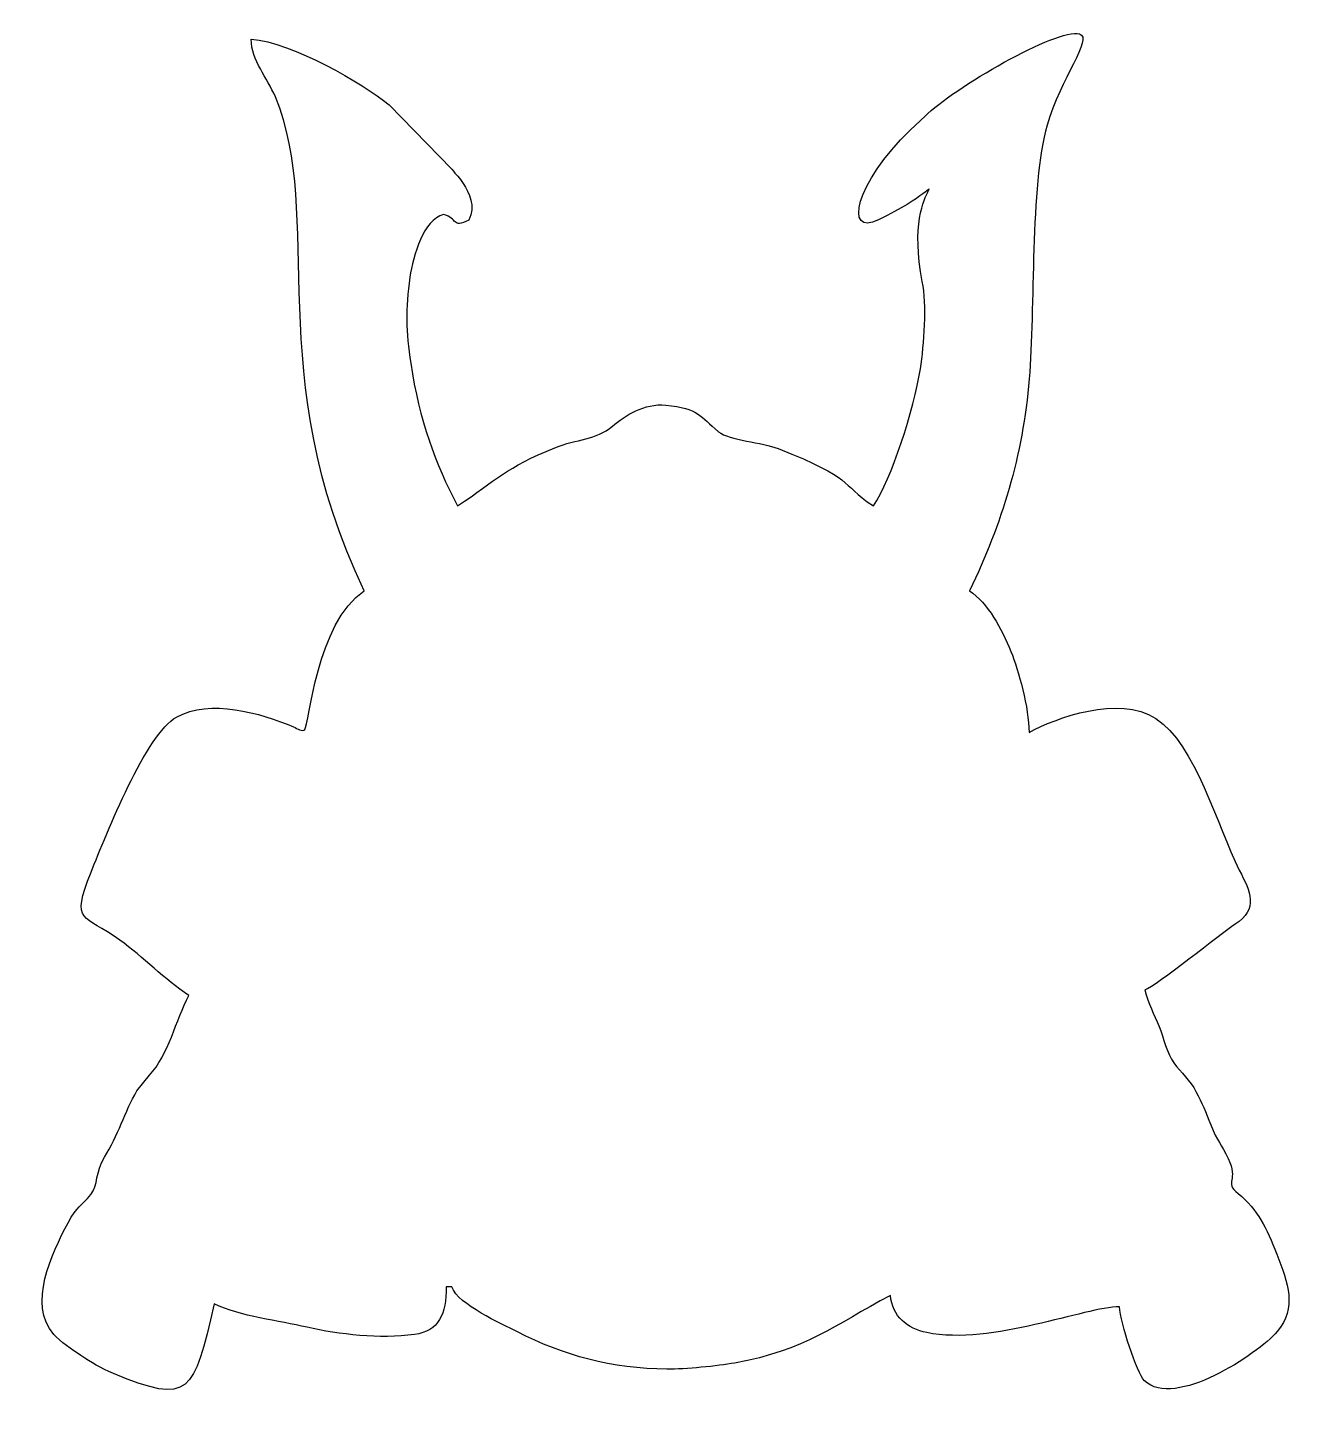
# Model space of a CAD drawing. Header units: centimetres. Extents: x -8 to 73.2, y -6.9 to 11.1.
# Drawn here: x -7.95 to 7.88, y -6.92 to 10.3 of the extents above.
import ezdxf

# ---------------------------------------------------------------- set-up
doc = ezdxf.new("R2010")
doc.units = ezdxf.units.CM
doc.header["$MEASUREMENT"] = 0
doc.layers.add('layer 1', color=7, linetype='Continuous')

msp = doc.modelspace()

# ---------------------------------------------------------------- linework, layer by layer
at = {"layer": 'layer 1'}
msp.add_open_spline([(3.20519, 7.13547), (3.26251, 6.84749), (3.22905, 6.34894), (3.18088, 6.04608), (3.09908, 5.53191), (2.8213, 4.6758), (2.59542, 4.33848), (2.14883, 4.63753), (2.39047, 4.66365), (1.4066, 5.05466), (1.21327, 5.1315), (0.79285, 5.15582), (0.6633, 5.26386), (0.43136, 5.4573), (0.41764, 5.55368), (0.00615, 5.59533), (-0.26127, 5.62241), (-0.50456, 5.46435), (-0.65772, 5.33384), (-0.86426, 5.15783), (-1.10221, 5.17584), (-1.37651, 5.06486), (-1.99452, 4.81482), (-2.10047, 4.66657), (-2.59042, 4.33848), (-2.8709, 4.86857), (-3.06515, 5.39949), (-3.17526, 6.11724), (-3.23651, 6.51646), (-3.24383, 6.78904), (-3.18515, 7.19099), (-3.1453, 7.46393), (-3.01344, 7.90624), (-2.7668, 7.97209), (-2.58089, 7.92245), (-2.66798, 7.79661), (-2.4493, 7.90154), (-2.36609, 8.07496), (-2.44254, 8.239), (-2.52045, 8.35956), (-2.5666, 8.43097), (-2.6074, 8.46606), (-2.66132, 8.53619), (-2.66132, 8.53619), (-3.44503, 9.33998), (-3.44503, 9.33998), (-3.77089, 9.60859), (-4.64821, 10.11625), (-5.16569, 10.15932), (-5.15963, 9.88732), (-4.96443, 9.68055), (-4.86304, 9.43892), (-4.23886, 7.95147), (-5.04469, 5.96886), (-3.75458, 3.28015), (-4.35267, 2.87965), (-4.44499, 1.60161), (-4.49541, 1.55154), (-4.52595, 1.52122), (-4.59128, 1.56391), (-4.63525, 1.58286), (-5.05119, 1.7622), (-5.67885, 1.93663), (-6.09636, 1.7061), (-6.47339, 1.49792), (-6.96735, 0.25975), (-7.16121, -0.22767), (-7.42001, -0.87837), (-7.25251, -0.74681), (-6.80302, -1.07356), (-6.51096, -1.28588), (-6.24226, -1.56338), (-5.9418, -1.76457), (-6.10332, -2.06982), (-6.19935, -2.51333), (-6.43163, -2.75641), (-6.43163, -2.75641), (-6.58926, -2.95156), (-6.58926, -2.95156), (-6.74076, -3.21393), (-6.82557, -3.51325), (-6.99357, -3.78197), (-7.11221, -3.97174), (-7.06757, -4.12308), (-7.16535, -4.2452), (-7.28645, -4.39645), (-7.33385, -4.38542), (-7.4474, -4.59814), (-7.65505, -4.98716), (-7.95235, -5.612), (-7.62607, -5.98884), (-7.54799, -6.07901), (-7.39405, -6.18205), (-7.2899, -6.25239), (-7.15225, -6.34535), (-7.04674, -6.40751), (-6.87969, -6.47718), (-5.91864, -6.87799), (-5.8829, -6.71981), (-5.6243, -5.60985), (-5.30177, -5.76461), (-4.81648, -5.82061), (-4.46816, -5.90009), (-4.06625, -5.99179), (-3.56202, -6.04925), (-3.12718, -5.99031), (-2.82035, -5.94872), (-2.73153, -5.73504), (-2.73153, -5.39818), (-2.73153, -5.39818), (-2.66097, -5.39818), (-2.66097, -5.39818), (-2.57991, -5.62213), (-2.04646, -5.85423), (-1.84488, -5.95793), (-1.27361, -6.25183), (-0.66107, -6.41955), (0.01976, -6.42327), (0.25279, -6.42455), (0.65078, -6.38437), (0.86273, -6.34661), (1.75337, -6.18793), (2.10649, -5.87472), (2.80708, -5.50402), (2.82871, -5.76392), (3.02393, -5.92003), (3.2606, -5.96773), (4.07481, -6.1318), (5.2431, -5.64513), (5.66458, -5.64513), (5.68148, -5.84812), (5.87492, -6.46865), (5.97723, -6.56724), (6.34767, -6.92419), (7.38458, -6.24028), (7.63039, -5.95287), (7.88242, -5.65818), (7.76427, -5.35275), (7.62539, -4.9896), (7.49794, -4.65631), (7.38836, -4.43629), (7.14368, -4.23417), (6.95808, -4.08087), (7.1581, -4.07557), (7.01953, -3.79676), (6.93262, -3.6219), (6.88433, -3.58404), (6.80347, -3.37736), (6.74002, -3.21518), (6.68968, -3.10123), (6.61799, -2.96311), (6.54711, -2.82652), (6.42798, -2.72276), (6.34084, -2.60526), (6.25941, -2.49546), (6.2133, -2.28927), (6.15892, -2.15218), (6.09631, -1.99433), (6.02249, -1.86745), (5.98208, -1.69402), (6.11417, -1.65875), (6.9361, -0.98727), (7.1053, -0.87696), (7.39872, -0.68568), (7.29802, -0.47386), (7.15822, -0.20038), (6.87881, 0.34623), (6.61277, 1.36867), (6.11821, 1.68766), (5.65178, 1.9885), (4.87399, 1.69527), (4.5357, 1.51626), (4.5357, 1.82129), (4.40461, 2.28797), (4.30974, 2.52503), (4.19589, 2.80954), (4.02172, 3.12824), (3.79486, 3.28015), (4.19677, 4.11777), (4.45793, 4.96168), (4.53876, 5.92292), (4.61145, 6.78738), (4.54545, 8.32564), (4.76185, 9.0865), (4.92501, 9.66018), (5.34156, 10.17435), (5.16484, 10.22401), (4.88853, 10.30166), (3.58454, 9.54288), (3.23867, 9.19856), (3.23867, 9.19856), (3.0576, 9.02686), (3.0576, 9.02686), (2.36594, 8.36478), (2.22495, 7.69169), (2.6585, 7.90486), (3.86113, 8.49613), (2.92828, 8.52662), (3.20519, 7.13547)], degree=3, knots=[0, 0, 0, 0, 0.01515152, 0.01515152, 0.01515152, 0.03030303, 0.03030303, 0.03030303, 0.04545455, 0.04545455, 0.04545455, 0.06060606, 0.06060606, 0.06060606, 0.07575758, 0.07575758, 0.07575758, 0.09090909, 0.09090909, 0.09090909, 0.10606061, 0.10606061, 0.10606061, 0.12121212, 0.12121212, 0.12121212, 0.13636364, 0.13636364, 0.13636364, 0.15151515, 0.15151515, 0.15151515, 0.16666667, 0.16666667, 0.16666667, 0.18181818, 0.18181818, 0.18181818, 0.1969697, 0.1969697, 0.1969697, 0.21212121, 0.21212121, 0.21212121, 0.22727273, 0.22727273, 0.22727273, 0.24242424, 0.24242424, 0.24242424, 0.25757576, 0.25757576, 0.25757576, 0.27272727, 0.27272727, 0.27272727, 0.28787879, 0.28787879, 0.28787879, 0.3030303, 0.3030303, 0.3030303, 0.31818182, 0.31818182, 0.31818182, 0.33333333, 0.33333333, 0.33333333, 0.34848485, 0.34848485, 0.34848485, 0.36363636, 0.36363636, 0.36363636, 0.37878788, 0.37878788, 0.37878788, 0.39393939, 0.39393939, 0.39393939, 0.40909091, 0.40909091, 0.40909091, 0.42424242, 0.42424242, 0.42424242, 0.43939394, 0.43939394, 0.43939394, 0.45454545, 0.45454545, 0.45454545, 0.46969697, 0.46969697, 0.46969697, 0.48484848, 0.48484848, 0.48484848, 0.5, 0.5, 0.5, 0.51515152, 0.51515152, 0.51515152, 0.53030303, 0.53030303, 0.53030303, 0.54545455, 0.54545455, 0.54545455, 0.56060606, 0.56060606, 0.56060606, 0.57575758, 0.57575758, 0.57575758, 0.59090909, 0.59090909, 0.59090909, 0.60606061, 0.60606061, 0.60606061, 0.62121212, 0.62121212, 0.62121212, 0.63636364, 0.63636364, 0.63636364, 0.65151515, 0.65151515, 0.65151515, 0.66666667, 0.66666667, 0.66666667, 0.68181818, 0.68181818, 0.68181818, 0.6969697, 0.6969697, 0.6969697, 0.71212121, 0.71212121, 0.71212121, 0.72727273, 0.72727273, 0.72727273, 0.74242424, 0.74242424, 0.74242424, 0.75757576, 0.75757576, 0.75757576, 0.77272727, 0.77272727, 0.77272727, 0.78787879, 0.78787879, 0.78787879, 0.8030303, 0.8030303, 0.8030303, 0.81818182, 0.81818182, 0.81818182, 0.83333333, 0.83333333, 0.83333333, 0.84848485, 0.84848485, 0.84848485, 0.86363636, 0.86363636, 0.86363636, 0.87878788, 0.87878788, 0.87878788, 0.89393939, 0.89393939, 0.89393939, 0.90909091, 0.90909091, 0.90909091, 0.92424242, 0.92424242, 0.92424242, 0.93939394, 0.93939394, 0.93939394, 0.95454545, 0.95454545, 0.95454545, 0.96969697, 0.96969697, 0.96969697, 0.98484848, 0.98484848, 0.98484848, 1, 1, 1, 1], dxfattribs=at)

doc.saveas('drawing.dxf')
